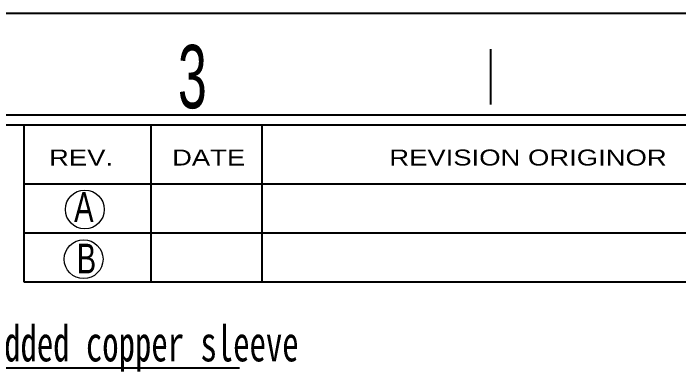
# Model space of a CAD drawing. Header units: millimetres. Extents: x 2 to 295, y 1 to 209.
# Drawn here: x 177.6 to 242.5, y 173.8 to 208.7 of the extents above; entities that cross this region are included whole.
import ezdxf

# ---------------------------------------------------------------- set-up
doc = ezdxf.new("R2010")
doc.units = ezdxf.units.MM
doc.layers.add('SLD-0', color=179, linetype='Continuous')
doc.styles.add('SLDTEXTSTYLE0', font='SIMSUN.TTC', dxfattribs={"width": 0.67})
doc.styles.add('SLDTEXTSTYLE11', font='ARIAL.TTF', dxfattribs={"width": 1.2324})
doc.styles.add('SLDTEXTSTYLE6', font='GOTHIC.TTF', dxfattribs={"width": 0.7304})
doc.styles.add('SLDTEXTSTYLE7', font='GOTHIC.TTF', dxfattribs={"width": 0.61171})

# ---------------------------------------------------------------- blocks, each defined once
blk = doc.blocks.new('SW_NOTE_3')
at = {"layer": 'SLD-0', "color": 0}
blk.add_line((29.824, 0), (0, 0), dxfattribs=at)
at = {"layer": 'SLD-0', "color": 0, "insert": (0.495, 4.157), "char_height": 3.5, "attachment_point": 1, "style": 'SLDTEXTSTYLE0'}
blk.add_mtext('Embedded copper sleeve', dxfattribs=at)

msp = doc.modelspace()

# ---------------------------------------------------------------- linework, layer by layer
at = {"layer": 'SLD-0'}
for p, q in [((1.591, 208.674), (295.107, 208.674)), ((12.675, 197.811), (289.181, 197.811))]:
    msp.add_line(p, q, dxfattribs=at)
at = {"layer": 'SLD-0', "color": 6, "linetype": 'Continuous'}
for p, q in [((224.204, 199.786), (224.204, 205.169)), ((11.687, 198.799), (290.169, 198.799))]:
    msp.add_line(p, q, dxfattribs=at)
at = {"layer": 'SLD-0', "color": 179, "linetype": 'Continuous'}
for p, q in [((178.659, 197.811), (178.659, 182.514)), ((191.05, 197.811), (191.05, 182.514)), ((201.886, 197.811), (201.886, 182.514)), ((178.659, 192.074), (289.181, 192.074)), ((178.659, 187.294), (289.181, 187.294)), ((178.659, 182.514), (289.181, 182.514))]:
    msp.add_line(p, q, dxfattribs=at)
at = {"layer": 'SLD-0', "lineweight": 0}
for centre in [(184.622, 189.564), (184.499, 184.715)]:
    msp.add_circle(centre, 1.894, dxfattribs=at)

# ---------------------------------------------------------------- block references
at = {"layer": 'SLD-0', "color": 5}
msp.add_blockref('SW_NOTE_3', (169.873, 174.106), dxfattribs=at)

# ---------------------------------------------------------------- texts
at = {"layer": 'SLD-0', "attachment_point": 1}
for s, insert, char_height, style in [('3', (193.707, 205.593), 6.172, 'SLDTEXTSTYLE7'), ('A', (183.578, 191.252), 2.903, 'SLDTEXTSTYLE6'), ('B', (183.832, 186.237), 2.903, 'SLDTEXTSTYLE6')]:
    msp.add_mtext(s, dxfattribs=dict(at, insert=insert, char_height=char_height, style=style))
at = {"layer": 'SLD-0', "color": 179, "attachment_point": 1, "style": 'SLDTEXTSTYLE11'}
for s, insert, char_height in [('REV.', (181.129, 195.4), 1.5536), ('DATE', (193.126, 195.4), 1.5536), ('REVISION ORIGINOR', (214.308, 195.4), 1.55363)]:
    msp.add_mtext(s, dxfattribs=dict(at, insert=insert, char_height=char_height))

doc.saveas('drawing.dxf')
